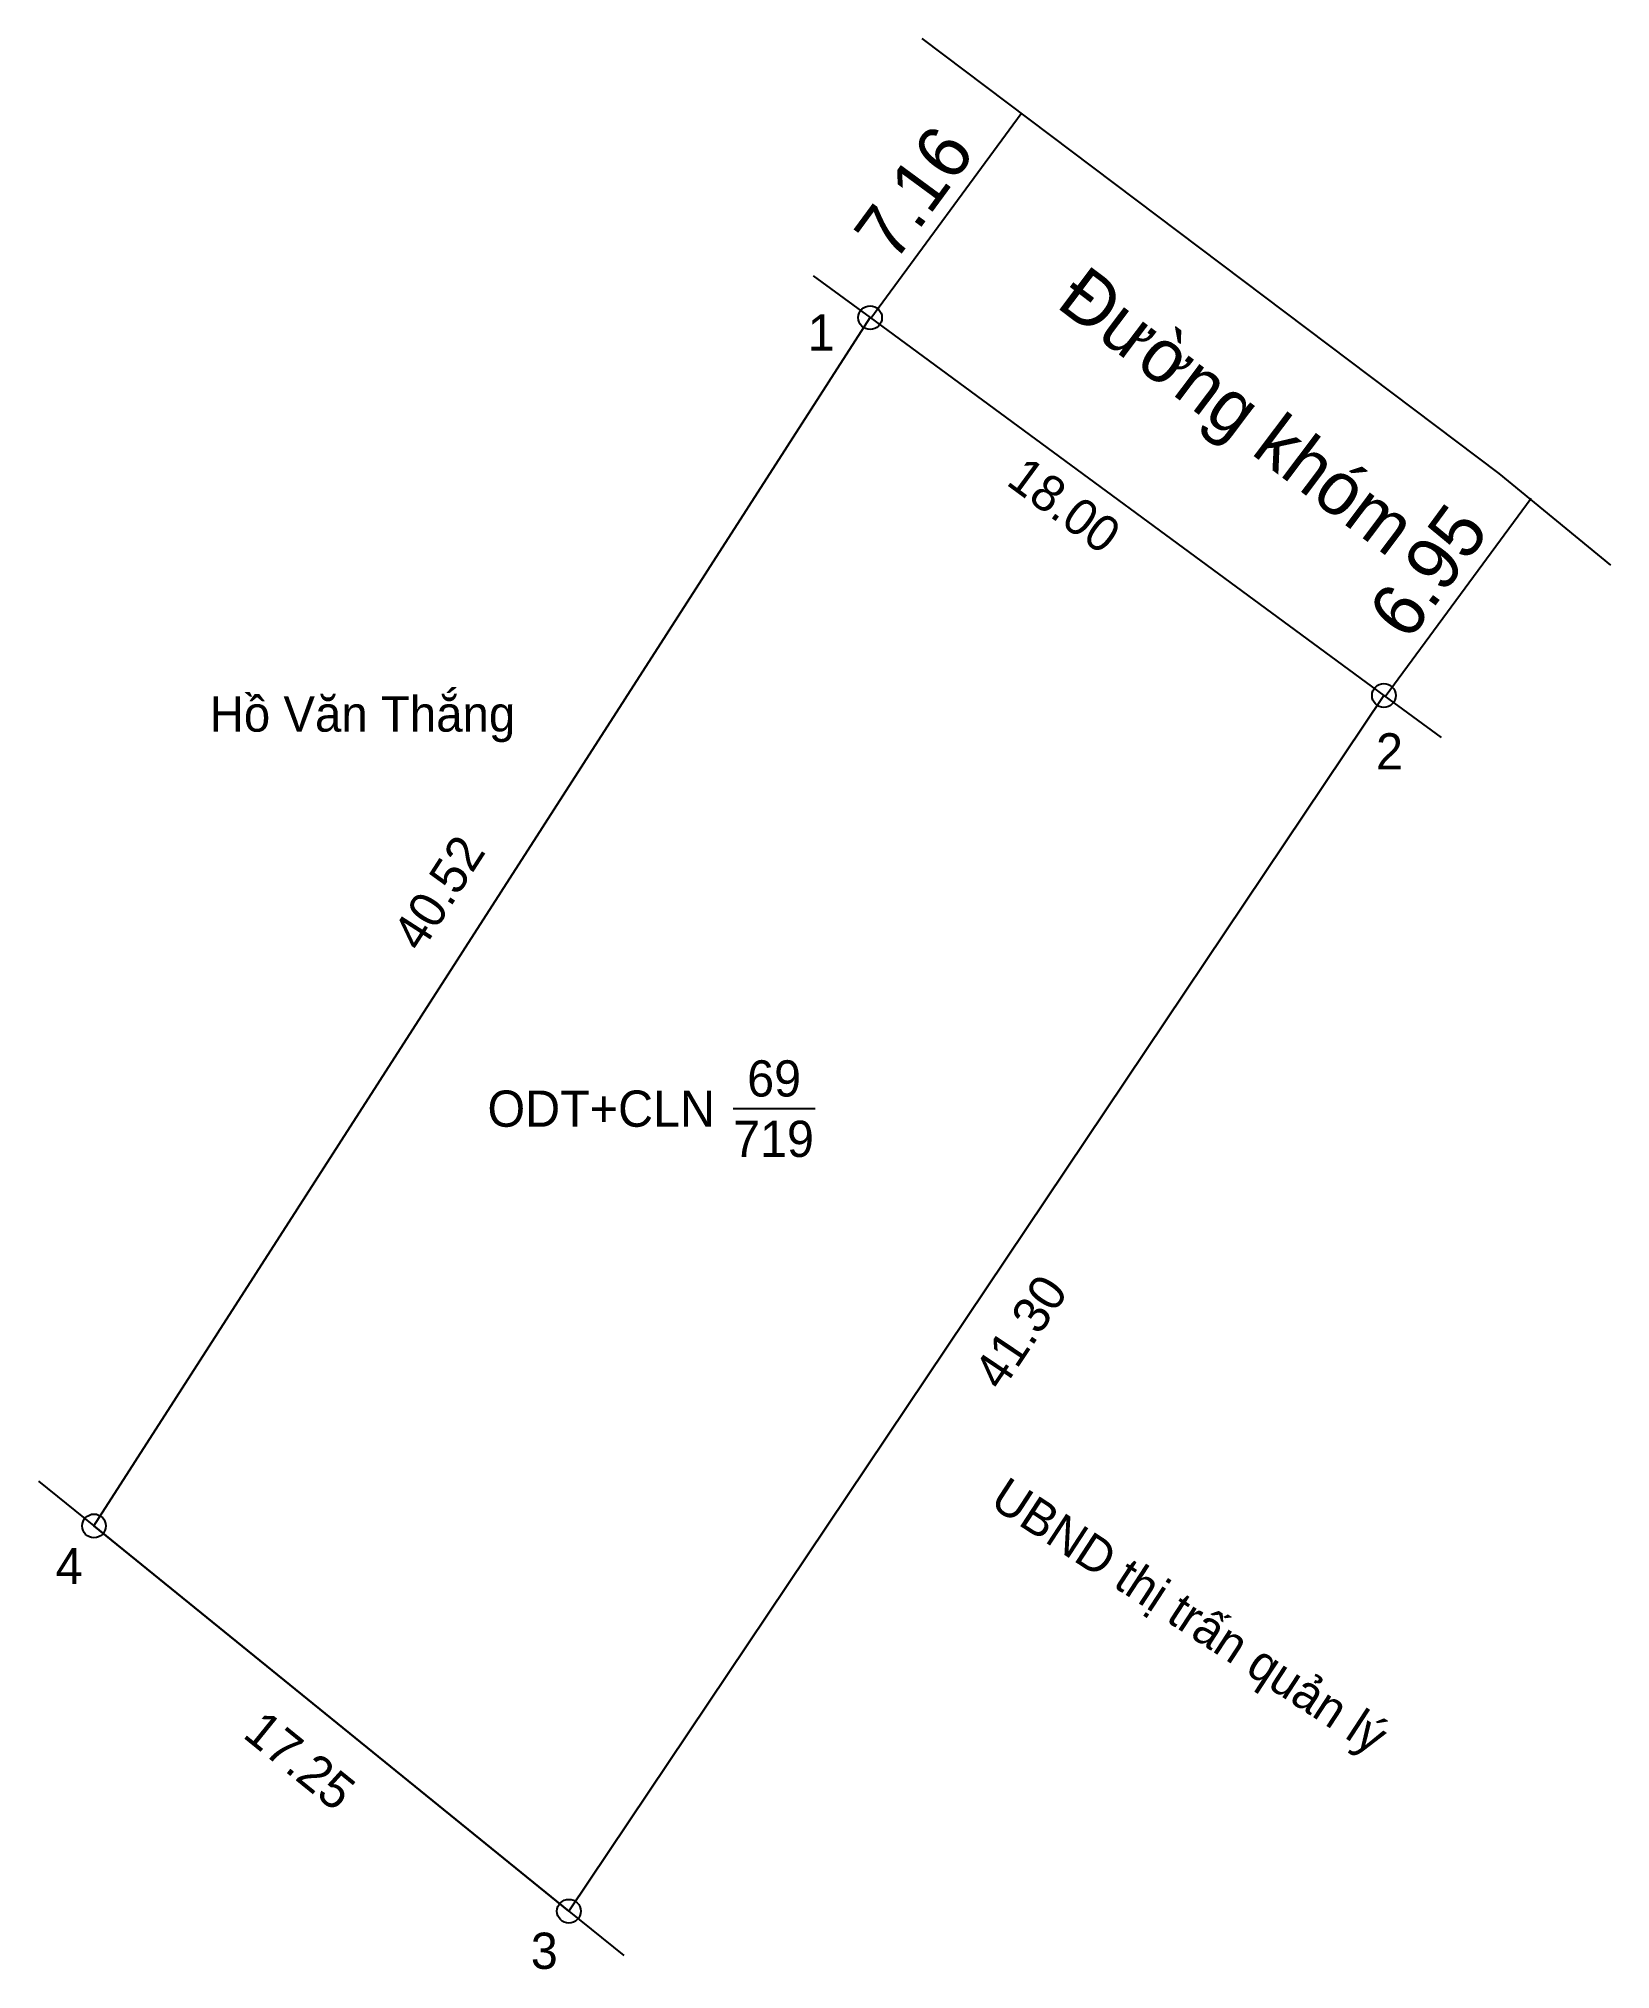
# Model space of a CAD drawing. Extents: x 535756.4 to 535800.7, y 1839083 to 1839137.5.
import ezdxf

# ---------------------------------------------------------------- set-up
doc = ezdxf.new("R2010")
doc.units = 0
for name, color, linetype in [('CanhThua', 7, 'Continuous'), ('ChieuDaiCanhThua', 7, 'Continuous'), ('Level 1', 7, 'Continuous'), ('Level 10', 7, 'Continuous'), ('Level 16', 7, 'Continuous'), ('MocDinhThua', 7, 'Continuous'), ('NhanDiaChinhThua', 7, 'Continuous'), ('SoHieuDinhThua', 7, 'Continuous')]:
    doc.layers.add(name, color=color, linetype=linetype)

msp = doc.modelspace()

# ---------------------------------------------------------------- linework, layer by layer
at = {"layer": 'CanhThua'}
for p, q in [((535757.92, 1839095.55), (535779.82, 1839129.64)), ((535779.82, 1839129.64), (535794.32, 1839118.98)), ((535794.32, 1839118.98), (535771.32, 1839084.68)), ((535771.32, 1839084.68), (535757.92, 1839095.55))]:
    msp.add_line(p, q, dxfattribs=at)
at = {"layer": 'Level 10'}
for p, q in [((535779.84, 1839129.625), (535784.084, 1839135.397)), ((535778.216, 1839130.819), (535779.82, 1839129.64)), ((535757.92, 1839095.55), (535779.82, 1839129.64)), ((535779.82, 1839129.64), (535794.32, 1839118.98)), ((535794.357, 1839118.952), (535798.474, 1839124.551)), ((535771.32, 1839084.68), (535794.32, 1839118.98)), ((535794.32, 1839118.98), (535795.931, 1839117.791)), ((535756.357, 1839096.817), (535757.92, 1839095.55)), ((535757.92, 1839095.55), (535771.32, 1839084.68)), ((535771.32, 1839084.68), (535772.868, 1839083.431))]:
    msp.add_line(p, q, dxfattribs=at)
msp.add_lwpolyline([(535781.278, 1839137.512), (535797.56, 1839125.24), (535800.711, 1839122.657)], dxfattribs=at)
at = {"layer": 'MocDinhThua'}
for centre in [(535779.82, 1839129.64), (535794.32, 1839118.98), (535757.92, 1839095.55), (535771.32, 1839084.68)]:
    msp.add_circle(centre, 0.335, dxfattribs=at)
at = {"layer": 'NhanDiaChinhThua'}
msp.add_line((535775.955, 1839107.325), (535778.274, 1839107.325), dxfattribs=at)

# ---------------------------------------------------------------- texts
at = {"layer": 'ChieuDaiCanhThua'}
for s, rotation, p in [('18.00', 323.6777, (535783.625, 1839124.953)), ('40.52', 57.2826, (535767.149, 1839111.701)), ('41.30', 56.156, (535783.533, 1839099.325)), ('17.25', 320.9512, (535762.083, 1839089.614))]:
    msp.add_text(s, height=1.0223, rotation=rotation, dxfattribs=at).set_placement(p)
at = {"layer": 'Level 1'}
for s, rotation, p in [('7.16', 53.6777, (535780.502, 1839131.158)), ('Đường khóm', 322.9933, (535785.031, 1839129.965)), ('6.95', 53.6777, (535795.011, 1839120.475))]:
    msp.add_text(s, height=1.5, rotation=rotation, dxfattribs=at).set_placement(p)
at = {"layer": 'Level 16'}
msp.add_text('Hồ Văn Thắng', height=1.00002, dxfattribs=at).set_placement((535761.184, 1839117.96))
msp.add_text('UBND thị trấn quản lý', height=1.00002, rotation=326.8833, dxfattribs=at).set_placement((535783.157, 1839096.132))
at = {"layer": 'NhanDiaChinhThua'}
for s, p in [('69', (535776.352, 1839107.665)), ('ODT+CLN', (535769.024, 1839106.813)), ('719', (535775.955, 1839105.961))]:
    msp.add_text(s, height=1.0223, dxfattribs=at).set_placement(p)
at = {"layer": 'SoHieuDinhThua'}
for s, p in [('1', (535778.061, 1839128.708)), ('2', (535794.097, 1839116.893)), ('4', (535756.838, 1839093.91)), ('3', (535770.247, 1839083.054))]:
    msp.add_text(s, height=1.022, dxfattribs=at).set_placement(p)

doc.saveas('drawing.dxf')
